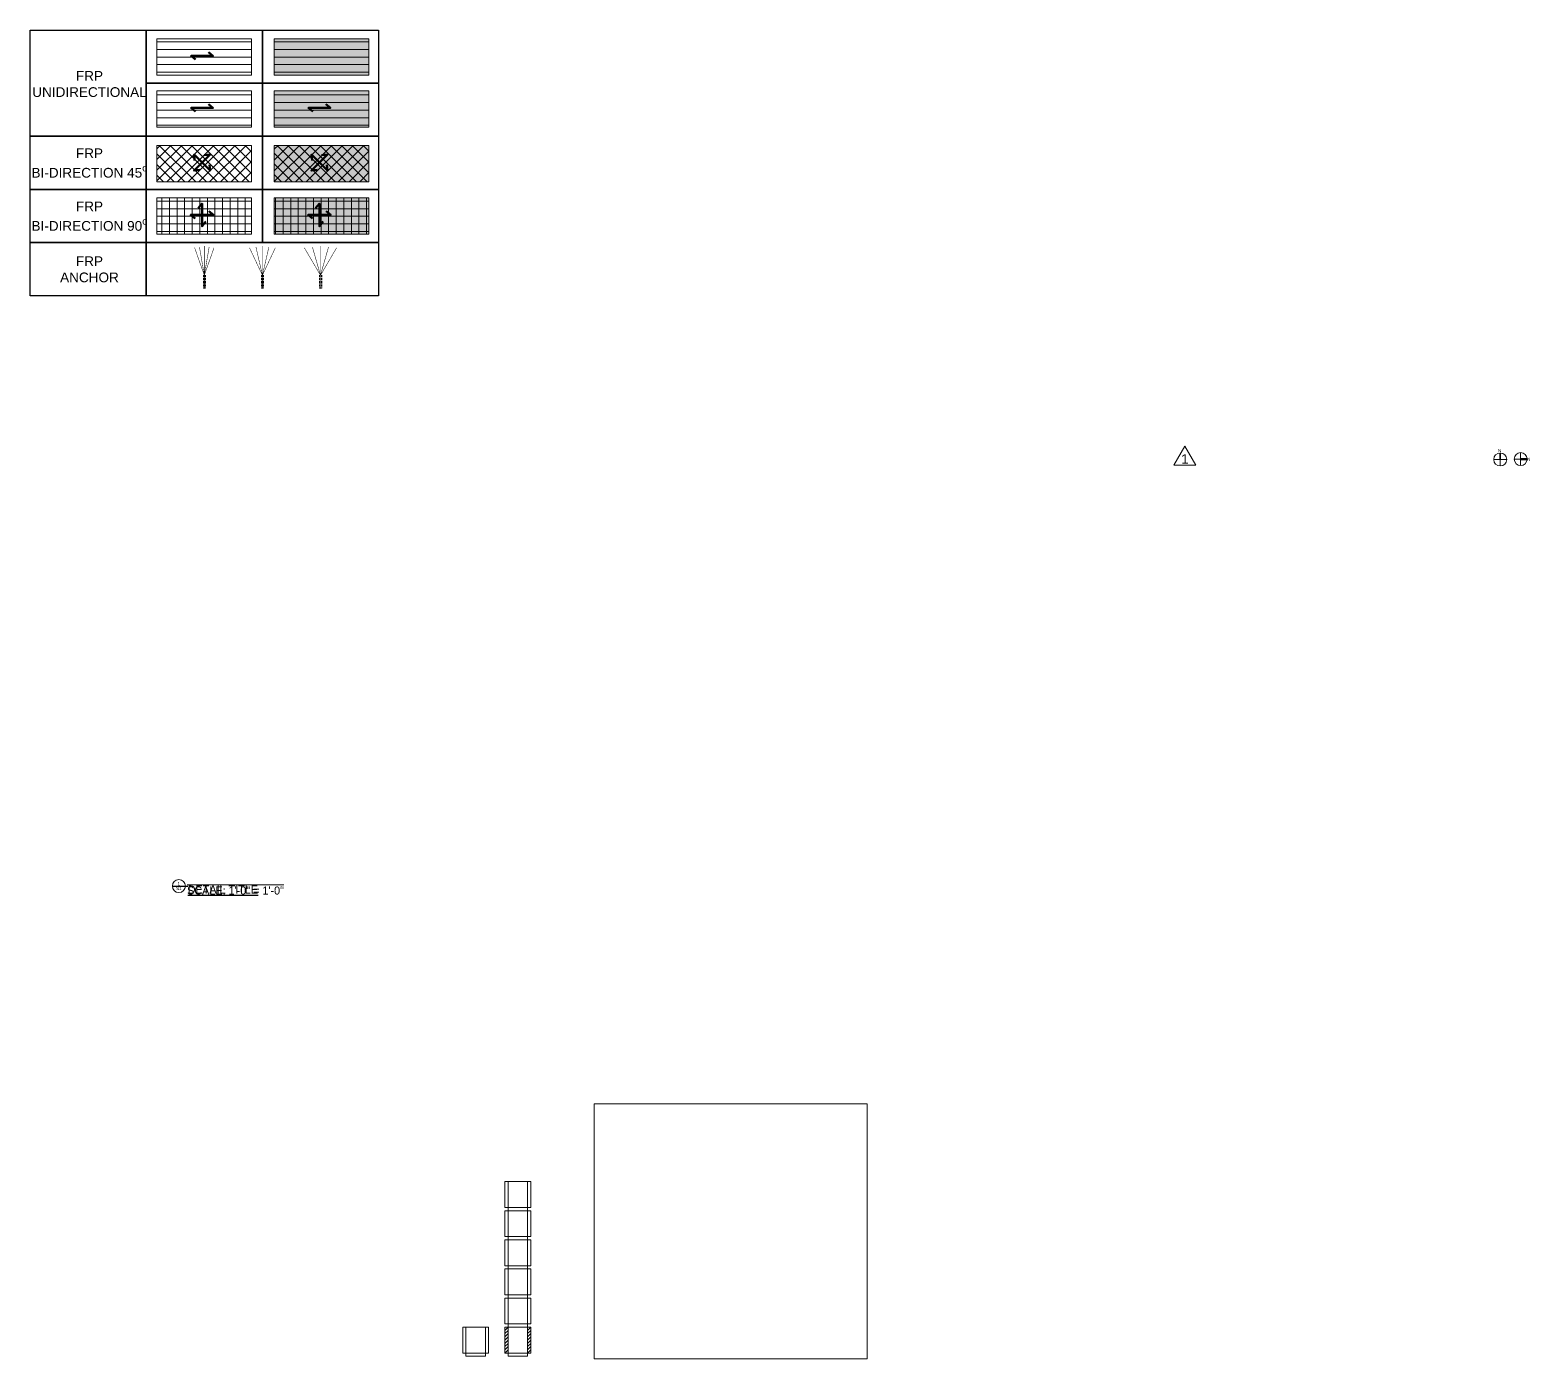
# Model space of a CAD drawing. Header units: inches. Extents: x 1159 to 9559, y -3650 to 1829.
# Drawn here: x 2709.3 to 3173, y 1237.2 to 1648 of the extents above; entities that cross this region are included whole.
import ezdxf
from ezdxf.enums import TextEntityAlignment as Align

# ---------------------------------------------------------------- set-up
doc = ezdxf.new("R2018")
doc.units = ezdxf.units.IN
doc.header["$MEASUREMENT"] = 0
doc.linetypes.add('HIDDEN2', pattern=[0.1875, 0.125, -0.0625])
doc.layers.get('Defpoints').update_dxf_attribs({"color": 190})
for name, color, linetype, lineweight in [('STN-ANCHOR', 30, 'Continuous', 20), ('STN-ANNO-TEXT', 3, 'Continuous', 20), ('STN-ANNO-TITL-TEXT', 7, 'Continuous', 25), ('STN-BEAM', 3, 'Continuous', 9), ('STN-EXST-THK', 115, 'Continuous', 9), ('STN-FIBER', 3, 'Continuous', 20), ('STN-FRP', 5, 'Continuous', 20), ('STN-FRP-HATCH', 5, 'Continuous', 5), ('STN-GRAY-Sc-25', 254, 'Continuous', 20), ('STN-GRID-ID', 6, 'Continuous', 20), ('STN-HATCH', 253, 'Continuous', 9), ('STN-REVS', 10, 'Continuous', 20)]:
    doc.layers.add(name, color=color, linetype=linetype, lineweight=lineweight)
doc.layers.add('STN-ANCHOR-HDNL-BEND', color=4, linetype='HIDDEN2')
doc.styles.add('DIMENSIONS', font='swiss.ttf')
doc.styles.get("Standard").update_dxf_attribs({"font": 'swiss.ttf'})
pattern_1 = [(180, (20978.942, 3747.461), (-4e-16, -6.25), [])]
pattern_2 = [(135, (20978.942, 3751.19), (-4.4194174, -4.4194174), []), (225, (20978.942, 3751.19), (4.4194174, -4.4194174), [])]
pattern_3 = [(90, (20978.942, 3747.461), (-6.25, 0), []), (180, (20978.942, 3747.461), (-9e-16, -6.25), [])]

# ---------------------------------------------------------------- blocks, each defined once
blk = doc.blocks.new('*U82')
at = {"layer": 'STN-ANCHOR', "const_width": 0.15}
for points in [[(-12.31, 2.9), (-21.05, 4.9)], [(-12.31, 2.9), (-20.8, 6.9)], [(-12.31, 2.9), (-21.31, 2.9)], [(-12.31, 2.9), (-21.06, 0.9)], [(-12.31, 2.9), (-20.81, -1.1)], [(-8.31, 2.89), (-12.31, 2.9)]]:
    blk.add_lwpolyline(points, dxfattribs=at)
at = {"layer": 'STN-ANCHOR-HDNL-BEND', "ltscale": 5}
blk.add_line((-12.31, 2.62), (-8.31, 2.62), dxfattribs=at)
blk.add_lwpolyline([(-12.31, 3.17), (-8.31, 3.17), (-8.31, 2.62)], dxfattribs=at)
blk = doc.blocks.new('*U81')
at = {"layer": 'STN-ANCHOR', "const_width": 0.15}
for points in [[(-12.31, 2.9), (-20.8, 5.9)], [(-12.31, 2.9), (-21.31, 2.9)], [(-12.31, 2.9), (-21.05, 4.4)], [(-12.31, 2.9), (-21.06, 1.4)], [(-12.31, 2.9), (-20.81, -0.1)], [(-12.31, 2.9), (-8.31, 2.9)]]:
    blk.add_lwpolyline(points, dxfattribs=at)
at = {"layer": 'STN-ANCHOR-HDNL-BEND', "ltscale": 5}
blk.add_line((-12.31, 2.62), (-8.31, 2.62), dxfattribs=at)
blk.add_lwpolyline([(-12.31, 3.17), (-8.31, 3.17), (-8.31, 2.62)], dxfattribs=at)
blk = doc.blocks.new('*U83')
at = {"layer": 'STN-ANCHOR', "const_width": 0.15}
for points in [[(-12.31, 2.89), (-21.06, 5.39)], [(-12.31, 2.89), (-20.81, 7.89)], [(-12.31, 2.89), (-21.31, 2.89)], [(-12.31, 2.89), (-21.06, 0.39)], [(-12.31, 2.89), (-20.81, -2.11)], [(-12.31, 2.89), (-8.31, 2.9)]]:
    blk.add_lwpolyline(points, dxfattribs=at)
at = {"layer": 'STN-ANCHOR-HDNL-BEND', "ltscale": 5}
blk.add_line((-12.31, 2.62), (-8.31, 2.62), dxfattribs=at)
blk.add_lwpolyline([(-12.31, 3.17), (-8.31, 3.17), (-8.31, 2.62)], dxfattribs=at)
blk = doc.blocks.new('*U31')
at = {"layer": 'STN-FRP-HATCH'}
h = blk.add_hatch(dxfattribs=at)
h.set_pattern_fill('ANSI31', color=256, scale=50, angle=135)
h.set_pattern_definition(pattern_1)
h.paths.add_polyline_path([(78, 0), (78, 30), (0, 30), (0, 0)])
at = {"layer": 'STN-GRAY-Sc-25'}
h = blk.add_hatch(color=256, dxfattribs=at)
h.dxf.hatch_style = 1
h.paths.add_polyline_path([(78, 30), (0, 30), (0, 0), (78, 0)])
at = {"layer": 'STN-FRP'}
blk.add_lwpolyline([(78, 30), (78, 0), (0, 0), (0, 30)], close=True, dxfattribs=at)
blk = doc.blocks.new('*U34')
at = {"layer": 'STN-FRP-HATCH'}
h = blk.add_hatch(dxfattribs=at)
h.set_pattern_fill('ANSI31', color=96, scale=50, angle=135)
h.set_pattern_definition(pattern_1)
h.paths.add_polyline_path([(78, 0), (78, 30), (0, 30), (0, 0)])
at = {"layer": 'STN-GRAY-Sc-25'}
h = blk.add_hatch(color=256, dxfattribs=at)
h.dxf.hatch_style = 1
h.paths.add_polyline_path([(78, 30), (0, 30), (0, 0), (78, 0)])
at = {"layer": 'STN-FIBER', "lineweight": 50}
blk.add_lwpolyline([(46.2, 13), (49.9, 15.9), (31.8, 15.9), (35.4, 18.9)], dxfattribs=at)
at = {"layer": 'STN-FRP', "color": 96}
blk.add_lwpolyline([(78, 30), (78, 0), (0, 0), (0, 30)], close=True, dxfattribs=at)
blk = doc.blocks.new('*U45')
at = {"layer": 'STN-FRP-HATCH'}
h = blk.add_hatch(dxfattribs=at)
h.set_pattern_fill('ANSI31', color=256, scale=50, angle=135)
h.set_pattern_definition(pattern_1)
h.paths.add_polyline_path([(78, 0), (78, 30), (0, 30), (0, 0)])
at = {"layer": 'STN-FIBER', "lineweight": 50}
blk.add_lwpolyline([(46.2, 13), (49.9, 15.9), (31.8, 15.9), (35.4, 18.9)], dxfattribs=at)
at = {"layer": 'STN-FRP'}
blk.add_lwpolyline([(78, 30), (78, 0), (0, 0), (0, 30)], close=True, dxfattribs=at)
blk = doc.blocks.new('*U47')
at = {"layer": 'STN-FRP-HATCH'}
h = blk.add_hatch(dxfattribs=at)
h.set_pattern_fill('ANSI31', color=96, scale=50, angle=135)
h.set_pattern_definition(pattern_1)
h.paths.add_polyline_path([(78, 0), (78, 30), (0, 30), (0, 0)])
at = {"layer": 'STN-FIBER', "lineweight": 50}
blk.add_lwpolyline([(46.2, 13), (49.9, 15.9), (31.8, 15.9), (35.4, 18.9)], dxfattribs=at)
at = {"layer": 'STN-FRP', "color": 96}
blk.add_lwpolyline([(78, 30), (78, 0), (0, 0), (0, 30)], close=True, dxfattribs=at)
blk = doc.blocks.new('*U49')
at = {"layer": 'STN-REVS', "ltscale": 100}
blk.add_lwpolyline([(3156.59, 1398.89), (3153.22, 1404.74), (3149.84, 1398.89)], close=True, dxfattribs=at)
at = {"layer": 'STN-ANNO-TEXT', "ltscale": 2, "style": 'DIMENSIONS'}
blk.add_attdef('1', text='', height=2.92, dxfattribs=at).set_placement((3153.22, 1400.84), align=Align.MIDDLE_CENTER)
blk = doc.blocks.new('*U69')
for points in [[(-2.01, 0), (1.99, 0)], [(1.99, 0), (2.74, 0)]]:
    blk.add_lwpolyline(points)
at = {"layer": 'STN-GRID-ID'}
for p, q in [((-2.01, 0), (2.01, 0)), ((1.24, 0), (2.12, 0))]:
    blk.add_line(p, q, dxfattribs=at)
blk.add_circle((0, 0), 2.01, dxfattribs=at)
at = {"layer": 'STN-ANNO-TEXT', "style": 'DIMENSIONS'}
for tag, p in [('1', (0, 0.76)), ('S1', (0, -0.76))]:
    blk.add_attdef(tag, text='', height=1, dxfattribs=at).set_placement(p, align=Align.MIDDLE_CENTER)
at = {"layer": 'STN-ANNO-TEXT', "lineweight": 30, "flags": 104}
blk.add_attdef('SCALE', text='', height=1, dxfattribs=at).set_placement((2.54, -0.14), align=Align.TOP_LEFT)
at = {"layer": 'STN-ANNO-TITL-TEXT', "lineweight": 30}
blk.add_attdef('%%UTITLE', text='', height=1.34, dxfattribs=at).set_placement((2.74, 0.17), align=Align.BOTTOM_LEFT)
blk = doc.blocks.new('*U57')
at = {"layer": 'STN-HATCH'}
h = blk.add_hatch(color=256, dxfattribs=at)
h.dxf.hatch_style = 1
h.paths.add_polyline_path([(0.72, -0.79), (0.97, -0.79), (0.97, 1.2, 0.030716), (0.72, 1.2)])
at = {"layer": 'STN-GRID-ID'}
for p, q in [((-1.16, -0.79), (2.84, -0.79)), ((0.84, -0.79), (0.84, -2.79))]:
    blk.add_line(p, q, dxfattribs=at)
blk.add_lwpolyline([(0.97, 1.2, 0.030716), (0.72, 1.2), (0.72, -0.79), (0.97, -0.79), (0.97, 1.2)], format="xyb", dxfattribs=at)
blk.add_circle((0.84, -0.79), 2, dxfattribs=at)
at = {"layer": 'STN-ANNO-TITL-TEXT', "insert": (1.16, 2.42), "char_height": 0.962, "width": 21.1226, "attachment_point": 3, "style": 'DIMENSIONS'}
blk.add_mtext('N', dxfattribs=at)
blk = doc.blocks.new('*U58')
at = {"layer": 'STN-HATCH'}
h = blk.add_hatch(color=256, dxfattribs=at)
h.dxf.hatch_style = 1
h.paths.add_polyline_path([(0.84, -0.67), (0.84, -0.92), (2.84, -0.92, 0.030716), (2.84, -0.67)])
at = {"layer": 'Defpoints'}
blk.add_lwpolyline([(2.84, -0.92, 0.030716), (2.84, -0.67), (0.84, -0.67), (0.84, -0.92), (2.84, -0.92)], format="xyb", dxfattribs=at)
at = {"layer": 'STN-GRID-ID'}
for p, q in [((0.84, 1.21), (0.84, -2.79)), ((2.84, -0.79), (-1.16, -0.79))]:
    blk.add_line(p, q, dxfattribs=at)
blk.add_circle((0.84, -0.79), 2, dxfattribs=at)
at = {"layer": 'STN-ANNO-TITL-TEXT', "insert": (3.84, -0.34), "char_height": 0.962, "width": 0.8723, "attachment_point": 3, "style": 'DIMENSIONS'}
blk.add_mtext('N', dxfattribs=at)
blk = doc.blocks.new('*U75')
at = {"layer": 'STN-FRP-HATCH'}
h = blk.add_hatch(dxfattribs=at)
h.set_pattern_fill('ANSI37', color=256, scale=50, angle=90)
h.set_pattern_definition(pattern_2)
h.paths.add_polyline_path([(78, 0), (78, 30), (0, 30), (0, 0)])
at = {"layer": 'STN-GRAY-Sc-25'}
h = blk.add_hatch(color=256, dxfattribs=at)
h.dxf.hatch_style = 1
h.paths.add_polyline_path([(78, 30), (0, 30), (0, 0), (78, 0)])
at = {"layer": 'STN-FIBER', "lineweight": 50}
for points in [[(46.9, 17.7), (47.4, 22.5), (34.2, 9.3), (34.7, 14.1)], [(42.6, 9.9), (47.4, 9.3), (34.2, 22.5), (39, 22.1)]]:
    blk.add_lwpolyline(points, dxfattribs=at)
at = {"layer": 'STN-FRP'}
blk.add_lwpolyline([(78, 30), (78, 0), (0, 0), (0, 30)], close=True, dxfattribs=at)
blk = doc.blocks.new('*U63')
at = {"layer": 'STN-FRP-HATCH'}
h = blk.add_hatch(dxfattribs=at)
h.set_pattern_fill('ANSI37', color=256, scale=50, angle=45)
h.set_pattern_definition(pattern_3)
h.paths.add_polyline_path([(78, 0), (78, 30), (0, 30), (0, 0)])
at = {"layer": 'STN-GRAY-Sc-25'}
h = blk.add_hatch(color=256, dxfattribs=at)
h.dxf.hatch_style = 1
h.paths.add_polyline_path([(78, 30), (0, 30), (0, 0), (78, 0)])
at = {"layer": 'STN-FIBER', "lineweight": 50}
for points in [[(37.8, 10.4), (40.8, 6.6), (40.8, 25.3), (43.9, 21.6)], [(46.4, 12.9), (50.2, 15.9), (31.5, 15.9), (35.2, 19)]]:
    blk.add_lwpolyline(points, dxfattribs=at)
at = {"layer": 'STN-FRP'}
blk.add_lwpolyline([(78, 30), (78, 0), (0, 0), (0, 30)], close=True, dxfattribs=at)
blk = doc.blocks.new('*U65')
at = {"layer": 'STN-FRP-HATCH'}
h = blk.add_hatch(dxfattribs=at)
h.set_pattern_fill('ANSI37', color=256, scale=50, angle=45)
h.set_pattern_definition(pattern_3)
h.paths.add_polyline_path([(78, 0), (78, 30), (0, 30), (0, 0)])
at = {"layer": 'STN-FIBER', "lineweight": 50}
for points in [[(37.8, 10.4), (40.8, 6.6), (40.8, 25.3), (43.9, 21.6)], [(46.4, 12.9), (50.2, 15.9), (31.5, 15.9), (35.2, 19)]]:
    blk.add_lwpolyline(points, dxfattribs=at)
at = {"layer": 'STN-FRP'}
blk.add_lwpolyline([(78, 30), (78, 0), (0, 0), (0, 30)], close=True, dxfattribs=at)
blk = doc.blocks.new('*U74')
at = {"layer": 'STN-FRP-HATCH'}
h = blk.add_hatch(dxfattribs=at)
h.set_pattern_fill('ANSI37', color=256, scale=50, angle=90)
h.set_pattern_definition(pattern_2)
h.paths.add_polyline_path([(78, 0), (78, 30), (0, 30), (0, 0)])
at = {"layer": 'STN-FIBER', "lineweight": 50}
for points in [[(46.9, 17.7), (47.4, 22.5), (34.2, 9.3), (34.7, 14.1)], [(42.6, 9.9), (47.4, 9.3), (34.2, 22.5), (39, 22.1)]]:
    blk.add_lwpolyline(points, dxfattribs=at)
at = {"layer": 'STN-FRP'}
blk.add_lwpolyline([(78, 30), (78, 0), (0, 0), (0, 30)], close=True, dxfattribs=at)
blk = doc.blocks.new('*U96')
at = {"layer": 'STN-BEAM'}
for points in [[(-3, -4.5), (-3, 4.5)], [(3, -4.5), (3, 4.5)], [(-4, -3.5), (4, -3.5)], [(-3, -4.5), (3, -4.5)]]:
    blk.add_lwpolyline(points, dxfattribs=at)
at = {"layer": 'STN-EXST-THK'}
blk.add_lwpolyline([(-4, -3.5), (-4, 4.5), (4, 4.5), (4, -3.5), (-4, -3.5)], dxfattribs=at)
blk = doc.blocks.new('*U97')
at = {"color": 0, "linetype": 'ByBlock', "lineweight": -2, "transparency": 16777216}
for p in [(0, 45), (0, 36), (0, 27), (0, 18), (0, 9), (0, 0)]:
    blk.add_blockref('*U96', p, dxfattribs=at)
blk = doc.blocks.new('*U98')
at = {"layer": 'STN-EXST-THK'}
blk.add_lwpolyline([(-0.5, -0.5), (0.5, 0.5)], dxfattribs=at)
blk = doc.blocks.new('*U99')
at = {"color": 0, "linetype": 'ByBlock', "lineweight": -2, "transparency": 16777216}
for p in [(0, 7), (0, 6), (0, 5), (0, 4), (0, 3), (0, 2), (0, 1), (0, 0)]:
    blk.add_blockref('*U98', p, dxfattribs=at)
blk = doc.blocks.new('*U100')
at = {"layer": 'STN-EXST-THK'}
blk.add_lwpolyline([(-0.5, -0.5), (0.5, 0.5)], dxfattribs=at)
blk = doc.blocks.new('*U101')
at = {"color": 0, "linetype": 'ByBlock', "lineweight": -2, "transparency": 16777216}
for p in [(0, 7), (0, 6), (0, 5), (0, 4), (0, 3), (0, 2), (0, 1), (0, 0)]:
    blk.add_blockref('*U100', p, dxfattribs=at)

msp = doc.modelspace()

# ---------------------------------------------------------------- linework, layer by layer
for points in [[(2709.32, 1648.027), (2745.242, 1648.027), (2745.242, 1615.172), (2709.32, 1615.172)], [(2745.242, 1648.027), (2781.165, 1648.027), (2781.165, 1631.599), (2745.242, 1631.599)], [(2781.165, 1648.027), (2817.088, 1648.027), (2817.088, 1631.599), (2781.165, 1631.599)], [(2745.242, 1631.599), (2781.165, 1631.599), (2781.165, 1615.172), (2745.242, 1615.172)], [(2781.165, 1631.599), (2817.088, 1631.599), (2817.088, 1615.172), (2781.165, 1615.172)], [(2709.32, 1615.172), (2745.242, 1615.172), (2745.242, 1598.744), (2709.32, 1598.744)], [(2745.242, 1615.172), (2781.165, 1615.172), (2781.165, 1598.744), (2745.242, 1598.744)], [(2781.165, 1615.172), (2817.088, 1615.172), (2817.088, 1598.744), (2781.165, 1598.744)], [(2709.32, 1598.744), (2745.242, 1598.744), (2745.242, 1582.316), (2709.32, 1582.316)], [(2745.242, 1598.744), (2781.165, 1598.744), (2781.165, 1582.316), (2745.242, 1582.316)], [(2781.165, 1598.744), (2817.088, 1598.744), (2817.088, 1582.316), (2781.165, 1582.316)], [(2709.32, 1582.316), (2745.242, 1582.316), (2745.242, 1565.889), (2709.32, 1565.889)], [(2745.242, 1582.316), (2817.088, 1582.316), (2817.088, 1565.889), (2745.242, 1565.889)]]:
    msp.add_lwpolyline(points, close=True)
at = {"layer": 'STN-BEAM'}
msp.add_lwpolyline([(2883.773, 1237.216), (2968.144, 1237.216), (2968.144, 1316.089), (2883.773, 1316.089)], close=True, dxfattribs=at)
for points in [[(2844.086, 1238.051), (2844.086, 1247.051)], [(2850.086, 1238.051), (2850.086, 1247.051)], [(2843.086, 1239.051), (2851.086, 1239.051)], [(2844.086, 1238.051), (2850.086, 1238.051)]]:
    msp.add_lwpolyline(points, dxfattribs=at)
at = {"layer": 'STN-EXST-THK'}
msp.add_lwpolyline([(2843.086, 1239.051), (2843.086, 1247.051), (2851.086, 1247.051), (2851.086, 1239.051), (2843.086, 1239.051)], dxfattribs=at)

# ---------------------------------------------------------------- block references
at = {"xscale": -0.375, "yscale": 0.375, "zscale": 0.375}
for name, p in [('*U45', (2777.81, 1634.075)), ('*U31', (2814.092, 1634.075)), ('*U47', (2777.81, 1617.968)), ('*U34', (2814.092, 1617.968)), ('*U74', (2777.81, 1601.098)), ('*U75', (2814.092, 1601.098)), ('*U65', (2777.81, 1584.896)), ('*U63', (2814.092, 1584.896))]:
    msp.add_blockref(name, p, dxfattribs=at)
at = {"rotation": 270}
for name, p in [('*U81', (2760.309, 1559.908)), ('*U82', (2778.27, 1559.908)), ('*U83', (2796.232, 1559.908))]:
    msp.add_blockref(name, p, dxfattribs=at)
msp.add_blockref('*U49', (-86.877, 114.606)).add_auto_attribs({'1': '1'})
for name, p in [('*U57', (3162.991, 1516.048)), ('*U58', (3169.308, 1516.167)), ('*U97', (2860.103, 1242.551)), ('*U99', (2856.603, 1239.551)), ('*U101', (2863.603, 1239.551))]:
    msp.add_blockref(name, p)
ref = msp.add_blockref('*U69', (2755.34, 1383.414))
ref.add_attrib('1', '1', dxfattribs={"layer": 'STN-ANNO-TEXT', "height": 1.005, "style": 'DIMENSIONS'}).set_placement((2755.34, 1384.171), align=Align.MIDDLE_CENTER)
ref.add_attrib('S1', 'S1', dxfattribs={"layer": 'STN-ANNO-TEXT', "height": 1.0048, "style": 'DIMENSIONS'}).set_placement((2755.34, 1382.657), align=Align.MIDDLE_CENTER)
lines = msp.add_mtext('{\\OSCALE: 1\'-0" = 1\'-0"}', dxfattribs={"layer": 'STN-ANNO-TEXT', "insert": (2757.879, 1383.274), "char_height": 2.5, "attachment_point": 1})
ref.add_attrib('SCALE', '', (2757.879, 1383.274), dxfattribs={"flags": 104}).embed_mtext(lines)
lines = msp.add_mtext('{\\LDETAIL TITLE}', dxfattribs={"layer": 'STN-ANNO-TITL-TEXT', "insert": (2758.077, 1383.586), "char_height": 2.5, "attachment_point": 1})
ref.add_attrib('%%UTITLE', '', (2758.077, 1383.586)).embed_mtext(lines)

# ---------------------------------------------------------------- texts
at = {"layer": 'STN-ANNO-TEXT', "char_height": 3, "width": 36.56888, "attachment_point": 5}
for s, insert in [('\\A1;FRP \\PUNIDIRECTIONAL', (2727.705, 1631.318)), ('\\A1;FRP \\PBI-DIRECTION 45{\\H0.7x;\\So^ ;}', (2727.705, 1606.892)), ('\\A1;FRP \\PBI-DIRECTION 90{\\H0.7x;\\So^ ;}', (2727.705, 1590.464)), ('\\A1;FRP \\PANCHOR', (2727.705, 1574.037))]:
    msp.add_mtext(s, dxfattribs=dict(at, insert=insert))

doc.saveas('drawing.dxf')
